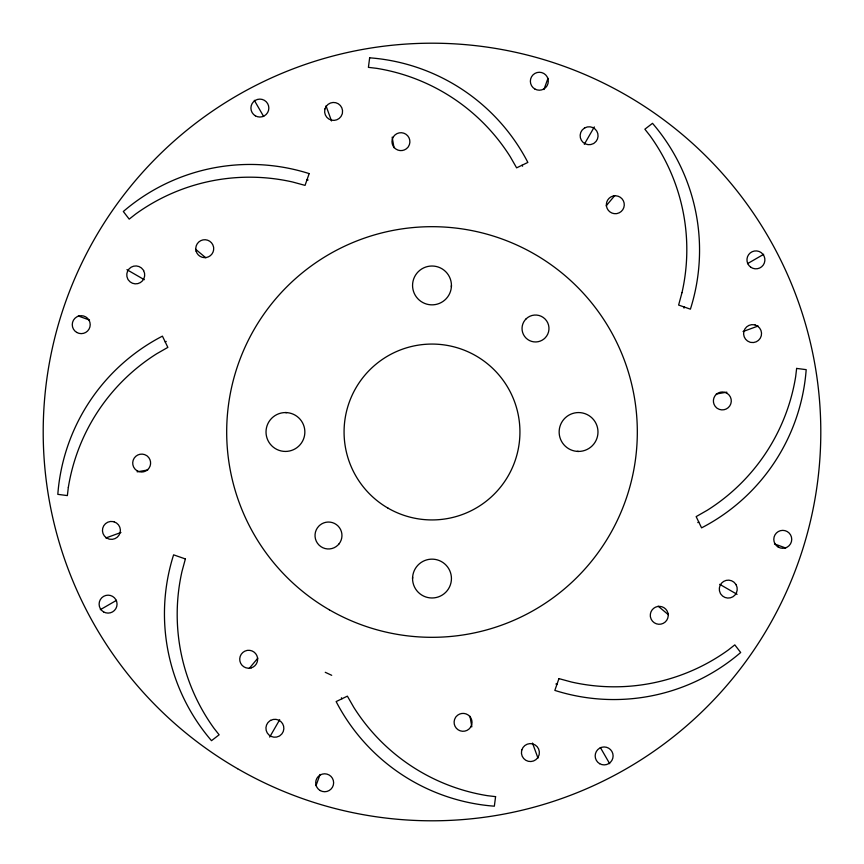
<?xml version="1.0" encoding="UTF-8"?>
<svg xmlns="http://www.w3.org/2000/svg" width="864" height="864" viewBox="0 0 864 864"><rect width="100%" height="100%" fill="white"/><g stroke="black" fill="none" stroke-linecap="round" stroke-linejoin="round"><path stroke-width="1.3" d="M412.56 578.545L412.657 576.644A19.44 19.44 0 0 1 451.343 576.644L451.44 578.545A19.44 19.44 0 0 1 432 597.985A19.44 19.44 0 0 1 412.56 578.545L412.636 577.098M451.44 285.455L451.343 287.356A19.44 19.44 0 0 1 412.657 287.356L412.56 285.455A19.44 19.44 0 0 1 432 266.015A19.44 19.44 0 0 1 451.44 285.455L451.364 286.902M683.996 308.113L684.288 307.033M543.91 89.564L548.024 78.257M315.976 785.743L320.09 774.436M584.302 144.288L594.324 126.922M269.676 737.078L279.698 719.712M606.182 205.816L614.768 195.577M249.232 668.423L257.818 658.184M100.31 609.692L116.51 600.34M747.49 263.66L763.69 254.308M165.24 341.971L166.212 341.41M697.788 522.59L698.76 522.029M105.883 537.97L120.949 532.483M743.051 331.517L758.117 326.03M137.182 471.841L147.712 469.984M716.288 394.016L726.818 392.159M285.455 412.56L287.356 412.657A19.44 19.44 0 0 1 287.356 451.343L285.455 451.44A19.44 19.44 0 0 1 266.015 432A19.44 19.44 0 0 1 285.455 412.56L286.902 412.636M578.545 451.44L576.644 451.343A19.44 19.44 0 0 1 576.644 412.657L578.545 412.56A19.44 19.44 0 0 1 597.985 432A19.44 19.44 0 0 1 578.545 451.44L577.098 451.364M307.033 179.712L308.113 180.004M555.887 683.996L556.967 684.288M774.436 543.91L785.743 548.024M78.257 315.976L89.564 320.09M325.253 672.3L331.711 675.313M719.712 584.302L737.078 594.324M126.922 269.676L144.288 279.698M658.184 606.182L668.423 614.768M195.577 249.232L205.816 257.818M254.308 100.31L263.66 116.51M600.34 747.49L609.692 763.69M522.029 165.24L522.59 166.212M341.41 697.788L341.971 698.76M326.03 105.883L331.517 120.949M532.483 743.051L537.97 758.117M392.159 137.182L394.016 147.712M469.984 716.288L471.841 726.818M68.332 487.393L67.36 495.59L57.812 494.348A194.584 194.584 0 0 1 162.421 336.139L167.854 347.382L156.676 353.776A194.584 194.584 0 0 0 68.332 487.393M796.64 368.41L795.668 376.607A194.584 194.584 0 0 1 707.324 510.224L696.146 516.618L701.579 527.861A194.584 194.584 0 0 0 806.188 369.652L796.64 368.41M369.652 57.812L368.41 67.36L376.607 68.332A194.584 194.584 0 0 1 510.224 156.676L516.618 167.854L527.861 162.421A194.584 194.584 0 0 0 369.652 57.812M495.59 796.64L494.348 806.188A194.584 194.584 0 0 1 336.139 701.579L347.382 696.146L353.776 707.324A194.584 194.584 0 0 0 487.393 795.668L495.59 796.64M325.015 108.821L324.799 109.674A8.975 8.975 0 0 0 331.42 120.128A8.975 8.975 0 0 0 342.187 114.026L342.403 113.173A8.975 8.975 0 0 0 335.783 102.719A8.975 8.975 0 0 0 325.015 108.821M521.813 749.974L521.597 750.827A8.975 8.975 0 0 0 528.217 761.281A8.975 8.975 0 0 0 538.985 755.179L539.201 754.326A8.975 8.975 0 0 0 532.58 743.872A8.975 8.975 0 0 0 521.813 749.974M185.382 558.943L182.002 571.374A194.584 194.584 0 0 0 214.024 728.32L219.132 734.8L211.496 740.675A194.584 194.584 0 0 1 173.599 554.839L185.382 558.943M681.998 292.626L678.618 305.057L690.401 309.161A194.584 194.584 0 0 0 652.504 123.325L644.868 129.2L649.976 135.68A194.584 194.584 0 0 1 681.998 292.626M309.161 173.599L305.057 185.382L292.626 182.002A194.584 194.584 0 0 0 135.68 214.024L129.2 219.132L123.325 211.496A194.584 194.584 0 0 1 309.161 173.599M558.943 678.618L554.839 690.401A194.584 194.584 0 0 0 740.675 652.504L734.8 644.868L728.32 649.976A194.584 194.584 0 0 1 571.374 681.998L558.943 678.618M393.455 136.696L393.012 137.452A8.975 8.975 0 0 0 407.851 147.377L408.38 146.675A8.975 8.975 0 0 0 405.907 134.222A8.975 8.975 0 0 0 393.455 136.696M470.988 726.548L470.545 727.304A8.975 8.975 0 0 1 458.093 729.778A8.975 8.975 0 0 1 455.62 717.325L456.149 716.623A8.975 8.975 0 0 1 470.988 726.548M525.992 318.967L525.107 319.95A13.457 13.457 0 0 0 544.05 338.893L545.033 338.008A13.457 13.457 0 0 0 545.033 318.967A13.457 13.457 0 0 0 525.992 318.967M338.893 544.05L338.008 545.033A13.457 13.457 0 0 1 318.967 545.033A13.457 13.457 0 0 1 318.967 525.992L319.95 525.107A13.457 13.457 0 0 1 338.893 544.05M584.874 127.829L584.118 128.282A8.975 8.975 0 0 0 581.407 140.346A8.975 8.975 0 0 0 593.33 143.651L594.086 143.197A8.975 8.975 0 0 0 596.797 131.123A8.975 8.975 0 0 0 584.874 127.829M270.67 720.349L269.914 720.803A8.975 8.975 0 0 0 267.203 732.877A8.975 8.975 0 0 0 279.126 736.171L279.882 735.718A8.975 8.975 0 0 0 282.593 723.654A8.975 8.975 0 0 0 270.67 720.349M613.559 195.944L612.706 196.15A8.975 8.975 0 0 0 616.183 213.667L617.058 213.538A8.975 8.975 0 0 0 624.11 202.986A8.975 8.975 0 0 0 613.559 195.944M251.294 667.85L250.441 668.056A8.975 8.975 0 0 1 239.89 661.014A8.975 8.975 0 0 1 246.942 650.462L247.817 650.333A8.975 8.975 0 0 1 251.294 667.85M755.179 325.015L754.326 324.799A8.975 8.975 0 0 0 743.872 331.42A8.975 8.975 0 0 0 749.974 342.187L750.827 342.403A8.975 8.975 0 0 0 761.281 335.783A8.975 8.975 0 0 0 755.179 325.015M114.026 521.813L113.173 521.597A8.975 8.975 0 0 0 102.719 528.217A8.975 8.975 0 0 0 108.821 538.985L109.674 539.201A8.975 8.975 0 0 0 120.128 532.58A8.975 8.975 0 0 0 114.026 521.813M727.304 393.455L726.548 393.012A8.975 8.975 0 0 0 716.623 407.851L717.325 408.38A8.975 8.975 0 0 0 729.778 405.907A8.975 8.975 0 0 0 727.304 393.455M137.452 470.988L136.696 470.545A8.975 8.975 0 0 1 134.222 458.093A8.975 8.975 0 0 1 146.675 455.62L147.377 456.149A8.975 8.975 0 0 1 137.452 470.988M736.171 584.874L735.718 584.118A8.975 8.975 0 0 0 723.654 581.407A8.975 8.975 0 0 0 720.349 593.33L720.803 594.086A8.975 8.975 0 0 0 732.877 596.797A8.975 8.975 0 0 0 736.171 584.874M143.651 270.67L143.197 269.914A8.975 8.975 0 0 0 131.123 267.203A8.975 8.975 0 0 0 127.829 279.126L128.282 279.882A8.975 8.975 0 0 0 140.346 282.593A8.975 8.975 0 0 0 143.651 270.67M668.056 613.559L667.85 612.706A8.975 8.975 0 0 0 650.333 616.183L650.462 617.058A8.975 8.975 0 0 0 661.014 624.11A8.975 8.975 0 0 0 668.056 613.559M196.15 251.294L195.944 250.441A8.975 8.975 0 0 1 202.986 239.89A8.975 8.975 0 0 1 213.538 246.942L213.667 247.817A8.975 8.975 0 0 1 196.15 251.294M778.28 547.106A8.975 8.975 0 0 0 791.737 539.33A8.975 8.975 0 0 0 778.28 531.565A8.975 8.975 0 0 0 778.28 547.106M388.033 508.151A87.934 87.934 0 0 0 519.934 432A87.934 87.934 0 0 0 388.033 355.849A87.934 87.934 0 0 0 388.033 508.151M255.388 115.841A8.975 8.975 0 0 0 268.844 108.076A8.975 8.975 0 0 0 255.388 100.31A8.975 8.975 0 0 0 255.388 115.841M329.346 609.811A205.319 205.319 0 0 0 637.319 432A205.319 205.319 0 0 0 329.346 254.189A205.319 205.319 0 0 0 329.346 609.811M103.594 611.906A8.975 8.975 0 0 0 117.05 604.13A8.975 8.975 0 0 0 103.594 596.365A8.975 8.975 0 0 0 103.594 611.906M237.6 768.712A388.8 388.8 0 0 0 820.8 432A388.8 388.8 0 0 0 237.6 95.288A388.8 388.8 0 0 0 237.6 768.712M534.848 89.003A8.975 8.975 0 0 0 548.305 81.238A8.975 8.975 0 0 0 534.848 73.462A8.975 8.975 0 0 0 534.848 89.003M320.177 790.538A8.975 8.975 0 0 0 333.634 782.762A8.975 8.975 0 0 0 320.177 774.997A8.975 8.975 0 0 0 320.177 790.538M750.697 267.16A8.975 8.975 0 0 0 764.856 260.744A8.975 8.975 0 0 0 752.22 251.694A8.975 8.975 0 0 0 750.697 267.16M599.648 763.69A8.975 8.975 0 0 0 613.105 755.924A8.975 8.975 0 0 0 599.648 748.159A8.975 8.975 0 0 0 599.648 763.69M76.745 332.435A8.975 8.975 0 0 0 90.212 324.67A8.975 8.975 0 0 0 76.745 316.894A8.975 8.975 0 0 0 76.745 332.435"/></g></svg>
